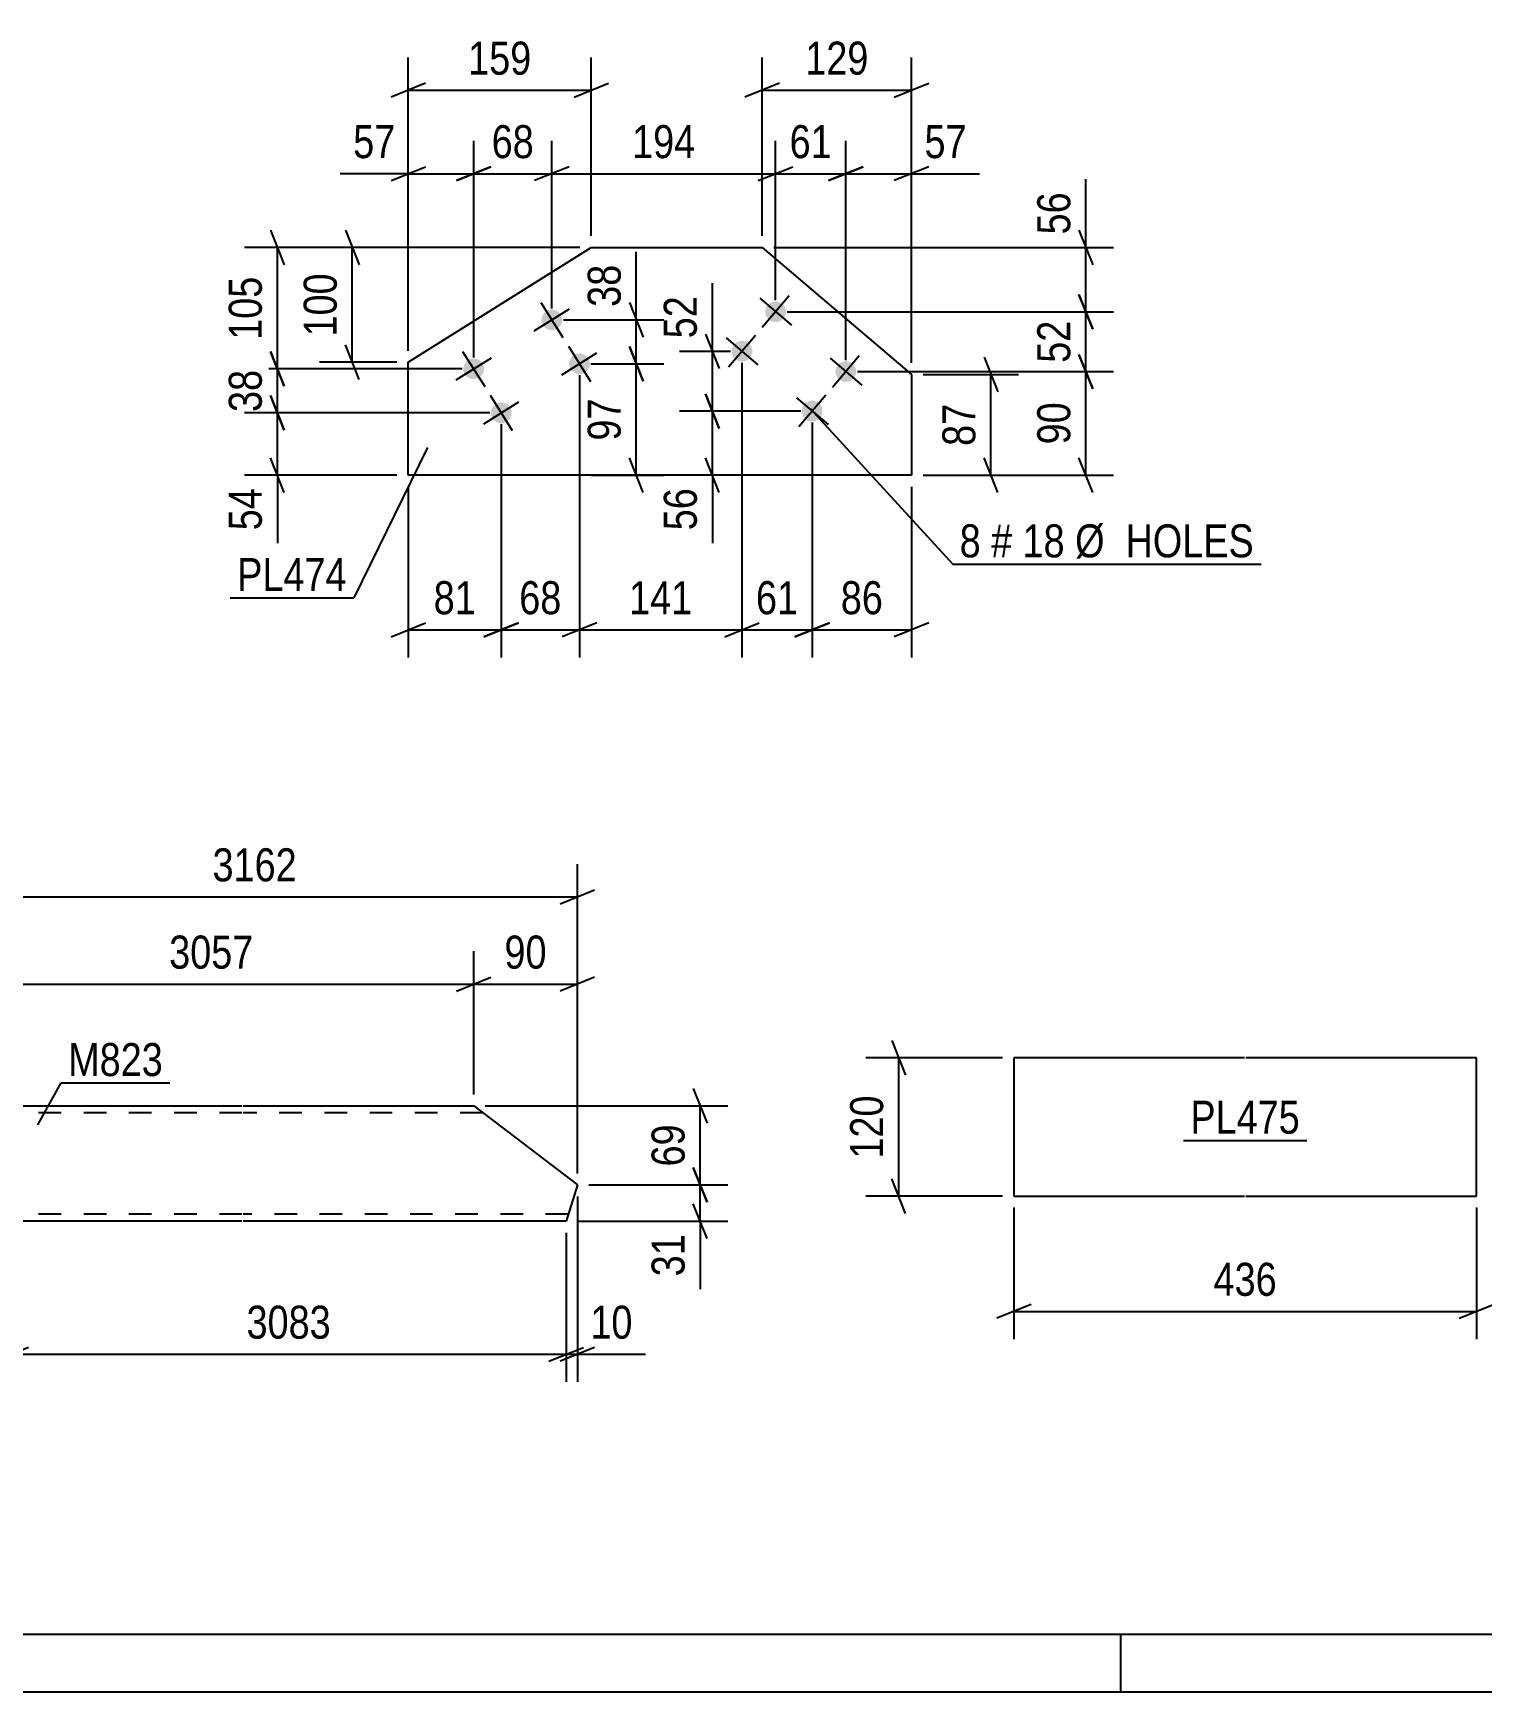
# Model space of a CAD drawing. Header units: millimetres. Extents: x 0 to 420, y 0 to 297.
# Drawn here: x 115.7 to 241.3, y 0 to 143.9 of the extents above; entities that cross this region are included whole.
import ezdxf

# ---------------------------------------------------------------- set-up
doc = ezdxf.new("R2010")
doc.units = ezdxf.units.MM
doc.linetypes.add('DXK_LINE_DOT2', pattern=[3.9198, 1.9599, -1.9599])
doc.styles.add('Arial Narrow', font='ARIALN.TTF', dxfattribs={"height": 0.2})

# ---------------------------------------------------------------- blocks, each defined once
blk = doc.blocks.new('Unknown-761523275-1113')
at = {"color": 5, "linetype": 'Continuous'}
for p, q in [((5, 5), (415, 5)), ((210, 0), (210, 5)), ((0, 0), (420, 0))]:
    blk.add_line(p, q, dxfattribs=at)
blk = doc.blocks.new('Part-761523275-16803 - 16802')
at = {"color": 2, "linetype": 'Continuous'}
for p, q in [((106.88, 46.06), (108.36, 50.82)), ((108.36, 50.82), (133.76, 50.82)), ((133.86, 50.82), (153.86, 50.82)), ((153.86, 50.82), (162.85, 43.97)), ((113.76, 40.82), (106.88, 46.06)), ((162.85, 43.97), (161.87, 40.82)), ((133.76, 40.82), (113.76, 40.82)), ((161.87, 40.82), (133.86, 40.82))]:
    blk.add_line(p, q, dxfattribs=at)
at = {"color": 7, "linetype": 'DXK_LINE_DOT2'}
for p, q in [((133.76, 50.22), (108.18, 50.22)), ((154.64, 50.22), (133.86, 50.22)), ((113.76, 40.82), (112.74, 41.6)), ((133.76, 41.42), (112.97, 41.42)), ((162.06, 41.42), (133.86, 41.42))]:
    blk.add_line(p, q, dxfattribs=at)
blk = doc.blocks.new('Part-761523275-10874 - 10873')
at = {"color": 2, "linetype": 'Continuous'}
for p, q in [((220.72, 55), (200.72, 55)), ((200.72, 55), (200.72, 43)), ((240.82, 55), (220.82, 55)), ((240.82, 43), (240.82, 55)), ((200.72, 43), (220.72, 43)), ((220.82, 43), (240.82, 43))]:
    blk.add_line(p, q, dxfattribs=at)
blk = doc.blocks.new('Part-761523275-11021 - 11020')
at = {"color": 2, "linetype": 'Continuous'}
for p, q in [((148.19, 115.32), (164.06, 125.28)), ((164.06, 125.28), (178.89, 125.28)), ((178.89, 125.28), (191.83, 114.26)), ((148.19, 105.53), (148.19, 115.32)), ((191.83, 114.26), (191.83, 105.53)), ((191.83, 105.53), (148.19, 105.53))]:
    blk.add_line(p, q, dxfattribs=at)
blk = doc.blocks.new('Bolt-761523275-11022 - 11020')
at = {"linetype": 'Continuous'}
for points in [[(180.73, 119.12, -1), (179.36, 120.28, -1)], [(177.81, 115.69, -1), (176.44, 116.86, -1)], [(186.82, 113.93, -1), (185.45, 115.1, -1)], [(183.9, 110.5, -1), (182.53, 111.67, -1)]]:
    blk.add_hatch(color=1, dxfattribs=at).paths.add_polyline_path(points)
at = {"color": 1, "linetype": 'Continuous'}
for p, q in [((178.67, 120.87), (181.41, 118.53)), ((181.21, 121.07), (178.88, 118.33)), ((175.76, 117.44), (178.5, 115.11)), ((178.29, 117.64), (175.96, 114.9)), ((184.77, 115.68), (187.51, 113.35)), ((187.3, 115.88), (184.97, 113.14)), ((181.85, 112.25), (184.59, 109.92)), ((184.39, 112.46), (182.05, 109.72))]:
    blk.add_line(p, q, dxfattribs=at)
blk = doc.blocks.new('Bolt-761523275-11023 - 11020')
at = {"linetype": 'Continuous'}
for points in [[(161.4, 119.48, -1), (159.87, 118.52, -1)], [(154.62, 115.23, -1), (153.1, 114.27, -1)], [(163.79, 115.67, -1), (162.27, 114.71, -1)], [(157.02, 111.41, -1), (155.49, 110.46, -1)]]:
    blk.add_hatch(color=1, dxfattribs=at).paths.add_polyline_path(points)
at = {"color": 1, "linetype": 'Continuous'}
for p, q in [((159.11, 118.04), (162.16, 119.96)), ((159.68, 120.52), (161.59, 117.48)), ((162.07, 116.71), (163.99, 113.66)), ((152.34, 113.79), (155.39, 115.7)), ((152.9, 116.27), (154.82, 113.22)), ((161.5, 114.23), (164.55, 116.15)), ((155.3, 112.46), (157.21, 109.41)), ((154.73, 109.98), (157.78, 111.89))]:
    blk.add_line(p, q, dxfattribs=at)
blk = doc.blocks.new('StraightDimension-761523275-16817 - 16802')
at = {"color": 7, "linetype": 'Continuous'}
for p, q in [((106.88, 47.06), (106.88, 71.8)), ((162.85, 44.97), (162.85, 71.8)), ((108.38, 69.55), (105.38, 68.35)), ((161.35, 68.35), (164.35, 69.55)), ((106.88, 68.95), (162.85, 68.95))]:
    blk.add_line(p, q, dxfattribs=at)
at = {"color": 0}
blk.add_wipeout([(139.12, 69.7), (139.12, 73.9), (130.61, 73.9), (130.61, 69.7)], dxfattribs=at)
at = {"color": 3, "style": 'Arial Narrow'}
blk.add_text('3162', height=2.863, dxfattribs=at).set_placement((131.21, 70.3))
blk = doc.blocks.new('StraightDimension-761523275-16928 - 16802')
at = {"color": 7, "linetype": 'Continuous'}
for p, q in [((113.76, 39.82), (113.76, 26.88)), ((161.87, 39.82), (161.87, 26.88)), ((115.26, 29.88), (112.26, 28.68)), ((113.76, 29.28), (161.87, 29.28)), ((160.37, 28.68), (163.37, 29.88))]:
    blk.add_line(p, q, dxfattribs=at)
at = {"color": 0}
blk.add_wipeout([(142.07, 30.03), (142.07, 34.23), (133.56, 34.23), (133.56, 30.03)], dxfattribs=at)
at = {"color": 3, "style": 'Arial Narrow'}
blk.add_text('3083', height=2.863, dxfattribs=at).set_placement((134.16, 30.63))
blk = doc.blocks.new('StraightDimension-761523275-17088 - 16802')
at = {"color": 7, "linetype": 'Continuous'}
for p, q in [((172.9, 45.47), (174.1, 42.47)), ((163.85, 43.97), (175.9, 43.97)), ((173.5, 40.82), (173.5, 43.97)), ((174.1, 39.32), (172.9, 42.32)), ((162.87, 40.82), (175.9, 40.82)), ((173.5, 40.82), (173.5, 34.92)), ((173.5, 40.82), (173.5, 34.92))]:
    blk.add_line(p, q, dxfattribs=at)
at = {"color": 0}
blk.add_wipeout([(172.75, 40.3), (168.55, 40.3), (168.55, 35.44), (172.75, 35.44)], dxfattribs=at)
at = {"color": 3, "style": 'Arial Narrow'}
blk.add_text('31', height=2.863, rotation=90.0002, dxfattribs=at).set_placement((172.15, 36.04))
blk = doc.blocks.new('StraightDimension-761523275-16849 - 16802')
at = {"color": 7, "linetype": 'Continuous'}
for p, q in [((153.86, 51.82), (153.86, 64.23)), ((162.85, 44.97), (162.85, 64.23)), ((152.36, 60.78), (155.36, 61.98)), ((164.35, 61.98), (161.35, 60.78)), ((153.86, 61.38), (162.85, 61.38))]:
    blk.add_line(p, q, dxfattribs=at)
at = {"color": 0}
blk.add_wipeout([(160.78, 62.13), (160.78, 66.33), (155.93, 66.33), (155.93, 62.13)], dxfattribs=at)
at = {"color": 3, "style": 'Arial Narrow'}
blk.add_text('90', height=2.863, dxfattribs=at).set_placement((156.53, 62.73))
blk = doc.blocks.new('StraightDimension-761523275-16927 - 16802')
at = {"color": 7, "linetype": 'Continuous'}
for p, q in [((162.85, 42.97), (162.85, 26.88)), ((161.87, 39.82), (161.87, 26.88)), ((160.37, 28.68), (163.37, 29.88)), ((164.35, 29.88), (161.35, 28.68)), ((161.87, 29.28), (162.85, 29.28)), ((162.85, 29.28), (168.76, 29.28)), ((162.85, 29.28), (168.76, 29.28))]:
    blk.add_line(p, q, dxfattribs=at)
at = {"color": 0}
blk.add_wipeout([(168.23, 30.03), (168.23, 34.23), (163.38, 34.23), (163.38, 30.03)], dxfattribs=at)
at = {"color": 3, "style": 'Arial Narrow'}
blk.add_text('10', height=2.863, dxfattribs=at).set_placement((163.98, 30.63))
blk = doc.blocks.new('StraightDimension-761523275-16850 - 16802')
at = {"color": 7, "linetype": 'Continuous'}
for p, q in [((108.36, 51.82), (108.36, 64.23)), ((153.86, 51.82), (153.86, 64.23)), ((109.86, 61.98), (106.86, 60.78)), ((152.36, 60.78), (155.36, 61.98)), ((108.36, 61.38), (153.86, 61.38))]:
    blk.add_line(p, q, dxfattribs=at)
at = {"color": 0}
blk.add_wipeout([(135.37, 62.13), (135.37, 66.33), (126.85, 66.33), (126.85, 62.13)], dxfattribs=at)
at = {"color": 3, "style": 'Arial Narrow'}
blk.add_text('3057', height=2.863, dxfattribs=at).set_placement((127.45, 62.73))
blk = doc.blocks.new('StraightDimension-761523275-17087 - 16802')
at = {"color": 7, "linetype": 'Continuous'}
for p, q in [((172.9, 52.32), (174.1, 49.32)), ((154.86, 50.82), (175.9, 50.82)), ((173.5, 43.97), (173.5, 50.82)), ((174.1, 42.47), (172.9, 45.47)), ((163.85, 43.97), (175.9, 43.97))]:
    blk.add_line(p, q, dxfattribs=at)
at = {"color": 0}
blk.add_wipeout([(172.75, 49.82), (168.55, 49.82), (168.55, 44.97), (172.75, 44.97)], dxfattribs=at)
at = {"color": 3, "style": 'Arial Narrow'}
blk.add_text('69', height=2.863, rotation=90.0002, dxfattribs=at).set_placement((172.15, 45.57))
blk = doc.blocks.new('StraightDimension-761523275-11302 - 10873')
at = {"color": 7, "linetype": 'Continuous'}
for p, q in [((190.12, 56.5), (191.32, 53.5)), ((199.72, 55), (187.87, 55)), ((190.72, 43), (190.72, 55)), ((191.32, 41.5), (190.12, 44.5)), ((199.72, 43), (187.87, 43))]:
    blk.add_line(p, q, dxfattribs=at)
at = {"color": 0}
blk.add_wipeout([(189.97, 52.34), (185.77, 52.34), (185.77, 45.65), (189.97, 45.65)], dxfattribs=at)
at = {"color": 3, "style": 'Arial Narrow'}
blk.add_text('120', height=2.863, rotation=90.0002, dxfattribs=at).set_placement((189.37, 46.25))
blk = doc.blocks.new('StraightDimension-761523275-11306 - 10873')
at = {"color": 7, "linetype": 'Continuous'}
for p, q in [((200.72, 42), (200.72, 30.6)), ((240.82, 42), (240.82, 30.6)), ((202.22, 33.6), (199.22, 32.4)), ((239.32, 32.4), (242.32, 33.6)), ((200.72, 33), (240.82, 33))]:
    blk.add_line(p, q, dxfattribs=at)
at = {"color": 0}
blk.add_wipeout([(224.11, 33.75), (224.11, 37.95), (217.43, 37.95), (217.43, 33.75)], dxfattribs=at)
at = {"color": 3, "style": 'Arial Narrow'}
blk.add_text('436', height=2.863, dxfattribs=at).set_placement((218.03, 34.35))
blk = doc.blocks.new('StraightDimension-761523275-16237 - 11020')
at = {"color": 7, "linetype": 'Continuous'}
for p, q in [((167.36, 116.69), (168.56, 113.69)), ((164.03, 115.19), (170.36, 115.19)), ((167.96, 105.53), (167.96, 115.19)), ((168.56, 104.03), (167.36, 107.03)), ((164.03, 105.53), (170.36, 105.53))]:
    blk.add_line(p, q, dxfattribs=at)
at = {"color": 0}
blk.add_wipeout([(167.21, 112.79), (163.01, 112.79), (163.01, 107.93), (167.21, 107.93)], dxfattribs=at)
at = {"color": 3, "style": 'Arial Narrow'}
blk.add_text('97', height=2.863, rotation=90.0002, dxfattribs=at).set_placement((166.61, 108.53))
blk = doc.blocks.new('StraightDimension-761523275-16038 - 11020')
at = {"color": 7, "linetype": 'Continuous'}
for p, q in [((160.64, 120), (160.64, 134.53)), ((180.04, 120.7), (180.04, 134.53)), ((162.14, 132.28), (159.14, 131.08)), ((160.64, 131.68), (180.04, 131.68)), ((178.54, 131.08), (181.54, 132.28))]:
    blk.add_line(p, q, dxfattribs=at)
at = {"color": 0}
blk.add_wipeout([(173.68, 132.43), (173.68, 136.63), (167, 136.63), (167, 132.43)], dxfattribs=at)
at = {"color": 3, "style": 'Arial Narrow'}
blk.add_text('194', height=2.863, dxfattribs=at).set_placement((167.6, 133.03))
blk = doc.blocks.new('StraightDimension-761523275-16193 - 11020')
at = {"color": 7, "linetype": 'Continuous'}
for p, q in [((206.95, 125.28), (206.95, 131.19)), ((206.95, 125.28), (206.95, 131.19)), ((206.35, 126.78), (207.55, 123.78)), ((179.89, 125.28), (209.35, 125.28)), ((206.95, 119.7), (206.95, 125.28)), ((207.55, 118.2), (206.35, 121.2)), ((181.04, 119.7), (209.35, 119.7))]:
    blk.add_line(p, q, dxfattribs=at)
at = {"color": 0}
blk.add_wipeout([(206.2, 130.66), (202, 130.66), (202, 125.81), (206.2, 125.81)], dxfattribs=at)
at = {"color": 3, "style": 'Arial Narrow'}
blk.add_text('56', height=2.863, rotation=90.0002, dxfattribs=at).set_placement((205.6, 126.41))
blk = doc.blocks.new('StraightDimension-761523275-16089 - 11020')
at = {"color": 7, "linetype": 'Continuous'}
for p, q in [((148.19, 116.32), (148.19, 141.77)), ((164.06, 126.28), (164.06, 141.77)), ((149.69, 139.52), (146.69, 138.32)), ((148.19, 138.92), (164.06, 138.92)), ((162.56, 138.32), (165.56, 139.52))]:
    blk.add_line(p, q, dxfattribs=at)
at = {"color": 0}
blk.add_wipeout([(159.47, 139.67), (159.47, 143.87), (152.78, 143.87), (152.78, 139.67)], dxfattribs=at)
at = {"color": 3, "style": 'Arial Narrow'}
blk.add_text('159', height=2.863, dxfattribs=at).set_placement((153.38, 140.27))
blk = doc.blocks.new('StraightDimension-761523275-16194 - 11020')
at = {"color": 7, "linetype": 'Continuous'}
for p, q in [((206.35, 121.2), (207.55, 118.2)), ((181.04, 119.7), (209.35, 119.7)), ((206.95, 114.51), (206.95, 119.7)), ((207.55, 113.01), (206.35, 116.01)), ((187.14, 114.51), (209.35, 114.51))]:
    blk.add_line(p, q, dxfattribs=at)
at = {"color": 0}
blk.add_wipeout([(206.2, 119.54), (202, 119.54), (202, 114.68), (206.2, 114.68)], dxfattribs=at)
at = {"color": 3, "style": 'Arial Narrow'}
blk.add_text('52', height=2.863, rotation=90.0002, dxfattribs=at).set_placement((205.6, 115.28))
blk = doc.blocks.new('StraightDimension-761523275-16130 - 11020')
at = {"color": 7, "linetype": 'Continuous'}
for p, q in [((183.22, 110.09), (183.22, 89.72)), ((191.83, 104.53), (191.83, 89.72)), ((181.72, 91.52), (184.72, 92.72)), ((183.22, 92.12), (191.83, 92.12)), ((193.33, 92.72), (190.33, 91.52))]:
    blk.add_line(p, q, dxfattribs=at)
at = {"color": 0}
blk.add_wipeout([(189.95, 92.87), (189.95, 97.07), (185.1, 97.07), (185.1, 92.87)], dxfattribs=at)
at = {"color": 3, "style": 'Arial Narrow'}
blk.add_text('86', height=2.863, dxfattribs=at).set_placement((185.7, 93.47))
blk = doc.blocks.new('StraightDimension-761523275-16036 - 11020')
at = {"color": 7, "linetype": 'Continuous'}
for p, q in [((186.14, 115.51), (186.14, 134.53)), ((191.83, 115.26), (191.83, 134.53)), ((184.64, 131.08), (187.64, 132.28)), ((186.14, 131.68), (191.83, 131.68)), ((193.33, 132.28), (190.33, 131.08)), ((191.83, 131.68), (197.74, 131.68)), ((191.83, 131.68), (197.74, 131.68))]:
    blk.add_line(p, q, dxfattribs=at)
at = {"color": 0}
blk.add_wipeout([(197.21, 132.43), (197.21, 136.63), (192.36, 136.63), (192.36, 132.43)], dxfattribs=at)
at = {"color": 3, "style": 'Arial Narrow'}
blk.add_text('57', height=2.863, dxfattribs=at).set_placement((192.96, 133.03))
blk = doc.blocks.new('StraightDimension-761523275-16037 - 11020')
at = {"color": 7, "linetype": 'Continuous'}
for p, q in [((180.04, 120.7), (180.04, 134.53)), ((186.14, 115.51), (186.14, 134.53)), ((178.54, 131.08), (181.54, 132.28)), ((180.04, 131.68), (186.14, 131.68)), ((187.64, 132.28), (184.64, 131.08))]:
    blk.add_line(p, q, dxfattribs=at)
at = {"color": 0}
blk.add_wipeout([(185.52, 132.43), (185.52, 136.63), (180.66, 136.63), (180.66, 132.43)], dxfattribs=at)
at = {"color": 3, "style": 'Arial Narrow'}
blk.add_text('61', height=2.863, dxfattribs=at).set_placement((181.26, 133.03))
blk = doc.blocks.new('StraightDimension-761523275-16039 - 11020')
at = {"color": 7, "linetype": 'Continuous'}
for p, q in [((153.86, 115.75), (153.86, 134.53)), ((160.64, 120), (160.64, 134.53)), ((152.36, 131.08), (155.36, 132.28)), ((153.86, 131.68), (160.64, 131.68)), ((162.14, 132.28), (159.14, 131.08))]:
    blk.add_line(p, q, dxfattribs=at)
at = {"color": 0}
blk.add_wipeout([(159.68, 132.43), (159.68, 136.63), (154.82, 136.63), (154.82, 132.43)], dxfattribs=at)
at = {"color": 3, "style": 'Arial Narrow'}
blk.add_text('68', height=2.863, dxfattribs=at).set_placement((155.42, 133.03))
blk = doc.blocks.new('StraightDimension-761523275-16040 - 11020')
at = {"color": 7, "linetype": 'Continuous'}
for p, q in [((148.19, 116.32), (148.19, 134.53)), ((153.86, 115.75), (153.86, 134.53)), ((148.19, 131.68), (142.28, 131.68)), ((148.19, 131.68), (142.28, 131.68)), ((146.69, 131.08), (149.69, 132.28)), ((148.19, 131.68), (153.86, 131.68)), ((155.36, 132.28), (152.36, 131.08))]:
    blk.add_line(p, q, dxfattribs=at)
at = {"color": 0}
blk.add_wipeout([(147.66, 132.43), (147.66, 136.63), (142.81, 136.63), (142.81, 132.43)], dxfattribs=at)
at = {"color": 3, "style": 'Arial Narrow'}
blk.add_text('57', height=2.863, dxfattribs=at).set_placement((143.41, 133.03))
blk = doc.blocks.new('StraightDimension-761523275-16087 - 11020')
at = {"color": 7, "linetype": 'Continuous'}
for p, q in [((178.89, 126.28), (178.89, 141.77)), ((191.83, 115.26), (191.83, 141.77)), ((180.39, 139.52), (177.39, 138.32)), ((178.89, 138.92), (191.83, 138.92)), ((190.33, 138.32), (193.33, 139.52))]:
    blk.add_line(p, q, dxfattribs=at)
at = {"color": 0}
blk.add_wipeout([(188.7, 139.67), (188.7, 143.87), (182.02, 143.87), (182.02, 139.67)], dxfattribs=at)
at = {"color": 3, "style": 'Arial Narrow'}
blk.add_text('129', height=2.863, dxfattribs=at).set_placement((182.62, 140.27))
blk = doc.blocks.new('StraightDimension-761523275-16195 - 11020')
at = {"color": 7, "linetype": 'Continuous'}
for p, q in [((206.35, 116.01), (207.55, 113.01)), ((187.14, 114.51), (209.35, 114.51)), ((206.95, 105.53), (206.95, 114.51)), ((207.55, 104.03), (206.35, 107.03)), ((192.83, 105.53), (209.35, 105.53))]:
    blk.add_line(p, q, dxfattribs=at)
at = {"color": 0}
blk.add_wipeout([(206.2, 112.45), (202, 112.45), (202, 107.6), (206.2, 107.6)], dxfattribs=at)
at = {"color": 3, "style": 'Arial Narrow'}
blk.add_text('90', height=2.863, rotation=90.0002, dxfattribs=at).set_placement((205.6, 108.2))
blk = doc.blocks.new('StraightDimension-761523275-16131 - 11020')
at = {"color": 7, "linetype": 'Continuous'}
for p, q in [((177.13, 115.27), (177.13, 89.72)), ((183.22, 110.09), (183.22, 89.72)), ((175.63, 91.52), (178.63, 92.72)), ((177.13, 92.12), (183.22, 92.12)), ((184.72, 92.72), (181.72, 91.52))]:
    blk.add_line(p, q, dxfattribs=at)
at = {"color": 0}
blk.add_wipeout([(182.6, 92.87), (182.6, 97.07), (177.74, 97.07), (177.74, 92.87)], dxfattribs=at)
at = {"color": 3, "style": 'Arial Narrow'}
blk.add_text('61', height=2.863, dxfattribs=at).set_placement((178.34, 93.47))
blk = doc.blocks.new('StraightDimension-761523275-16260 - 11020')
at = {"color": 7, "linetype": 'Continuous'}
for p, q in [((174.56, 116.27), (174.56, 122.18)), ((174.56, 116.27), (174.56, 122.18)), ((173.96, 117.77), (175.16, 114.77)), ((176.13, 116.27), (171.71, 116.27)), ((174.56, 111.09), (174.56, 116.27)), ((175.16, 109.59), (173.96, 112.59)), ((182.22, 111.09), (171.71, 111.09))]:
    blk.add_line(p, q, dxfattribs=at)
at = {"color": 0}
blk.add_wipeout([(173.81, 121.65), (169.61, 121.65), (169.61, 116.8), (173.81, 116.8)], dxfattribs=at)
at = {"color": 3, "style": 'Arial Narrow'}
blk.add_text('52', height=2.863, rotation=90.0002, dxfattribs=at).set_placement((173.21, 117.4))
blk = doc.blocks.new('StraightDimension-761523275-16132 - 11020')
at = {"color": 7, "linetype": 'Continuous'}
for p, q in [((177.13, 115.27), (177.13, 89.72)), ((163.03, 114.19), (163.03, 89.72)), ((164.53, 92.72), (161.53, 91.52)), ((163.03, 92.12), (177.13, 92.12)), ((175.63, 91.52), (178.63, 92.72))]:
    blk.add_line(p, q, dxfattribs=at)
at = {"color": 0}
blk.add_wipeout([(173.42, 92.87), (173.42, 97.07), (166.74, 97.07), (166.74, 92.87)], dxfattribs=at)
at = {"color": 3, "style": 'Arial Narrow'}
blk.add_text('141', height=2.863, dxfattribs=at).set_placement((167.34, 93.47))
blk = doc.blocks.new('StraightDimension-761523275-16261 - 11020')
at = {"color": 7, "linetype": 'Continuous'}
for p, q in [((173.96, 112.59), (175.16, 109.59)), ((182.22, 111.09), (171.71, 111.09)), ((174.56, 105.53), (174.56, 111.09)), ((175.16, 104.03), (173.96, 107.03)), ((182.22, 105.53), (171.71, 105.53)), ((174.56, 105.53), (174.56, 99.63)), ((174.56, 105.53), (174.56, 99.63))]:
    blk.add_line(p, q, dxfattribs=at)
at = {"color": 0}
blk.add_wipeout([(173.81, 105.01), (169.61, 105.01), (169.61, 100.15), (173.81, 100.15)], dxfattribs=at)
at = {"color": 3, "style": 'Arial Narrow'}
blk.add_text('56', height=2.863, rotation=90.0002, dxfattribs=at).set_placement((173.21, 100.75))
blk = doc.blocks.new('StraightDimension-761523275-16133 - 11020')
at = {"color": 7, "linetype": 'Continuous'}
for p, q in [((163.03, 114.19), (163.03, 89.72)), ((156.25, 109.94), (156.25, 89.72)), ((154.75, 91.52), (157.75, 92.72)), ((156.25, 92.12), (163.03, 92.12)), ((164.53, 92.72), (161.53, 91.52))]:
    blk.add_line(p, q, dxfattribs=at)
at = {"color": 0}
blk.add_wipeout([(162.07, 92.87), (162.07, 97.07), (157.21, 97.07), (157.21, 92.87)], dxfattribs=at)
at = {"color": 3, "style": 'Arial Narrow'}
blk.add_text('68', height=2.863, dxfattribs=at).set_placement((157.81, 93.47))
blk = doc.blocks.new('StraightDimension-761523275-16134 - 11020')
at = {"color": 7, "linetype": 'Continuous'}
for p, q in [((156.25, 109.94), (156.25, 89.72)), ((148.19, 104.53), (148.19, 89.72)), ((146.69, 91.52), (149.69, 92.72)), ((148.19, 92.12), (156.25, 92.12)), ((157.75, 92.72), (154.75, 91.52))]:
    blk.add_line(p, q, dxfattribs=at)
at = {"color": 0}
blk.add_wipeout([(154.65, 92.87), (154.65, 97.07), (149.79, 97.07), (149.79, 92.87)], dxfattribs=at)
at = {"color": 3, "style": 'Arial Narrow'}
blk.add_text('81', height=2.863, dxfattribs=at).set_placement((150.39, 93.47))
blk = doc.blocks.new('StraightDimension-761523275-16167 - 11020')
at = {"color": 7, "linetype": 'Continuous'}
for p, q in [((136.23, 126.78), (137.43, 123.78)), ((163.06, 125.28), (133.98, 125.28)), ((136.83, 114.75), (136.83, 125.28)), ((137.43, 113.25), (136.23, 116.25)), ((152.86, 114.75), (133.98, 114.75))]:
    blk.add_line(p, q, dxfattribs=at)
at = {"color": 0}
blk.add_wipeout([(136.08, 123.36), (131.88, 123.36), (131.88, 116.67), (136.08, 116.67)], dxfattribs=at)
at = {"color": 3, "style": 'Arial Narrow'}
blk.add_text('105', height=2.863, rotation=90.0002, dxfattribs=at).set_placement((135.48, 117.27))
blk = doc.blocks.new('StraightDimension-761523275-16168 - 11020')
at = {"color": 7, "linetype": 'Continuous'}
for p, q in [((136.23, 116.25), (137.43, 113.25)), ((152.86, 114.75), (133.98, 114.75)), ((136.83, 110.94), (136.83, 114.75)), ((137.43, 109.44), (136.23, 112.44)), ((155.25, 110.94), (133.98, 110.94))]:
    blk.add_line(p, q, dxfattribs=at)
at = {"color": 0}
blk.add_wipeout([(136.08, 115.27), (131.88, 115.27), (131.88, 110.41), (136.08, 110.41)], dxfattribs=at)
at = {"color": 3, "style": 'Arial Narrow'}
blk.add_text('38', height=2.863, rotation=90.0002, dxfattribs=at).set_placement((135.48, 111.01))
blk = doc.blocks.new('StraightDimension-761523275-16169 - 11020')
at = {"color": 7, "linetype": 'Continuous'}
for p, q in [((136.23, 112.44), (137.43, 109.44)), ((155.25, 110.94), (133.98, 110.94)), ((136.83, 105.53), (136.83, 110.94)), ((137.43, 104.03), (136.23, 107.03)), ((147.19, 105.53), (133.98, 105.53)), ((136.83, 105.53), (136.83, 99.63)), ((136.83, 105.53), (136.83, 99.63))]:
    blk.add_line(p, q, dxfattribs=at)
at = {"color": 0}
blk.add_wipeout([(136.08, 105.01), (131.88, 105.01), (131.88, 100.15), (136.08, 100.15)], dxfattribs=at)
at = {"color": 3, "style": 'Arial Narrow'}
blk.add_text('54', height=2.863, rotation=90.0002, dxfattribs=at).set_placement((135.48, 100.75))
blk = doc.blocks.new('StraightDimension-761523275-16217 - 11020')
at = {"color": 7, "linetype": 'Continuous'}
for p, q in [((198.12, 115.76), (199.32, 112.76)), ((192.83, 114.26), (201.12, 114.26)), ((198.72, 105.53), (198.72, 114.26)), ((199.32, 104.03), (198.12, 107.03)), ((192.83, 105.53), (201.12, 105.53))]:
    blk.add_line(p, q, dxfattribs=at)
at = {"color": 0}
blk.add_wipeout([(197.97, 112.33), (193.77, 112.33), (193.77, 107.47), (197.97, 107.47)], dxfattribs=at)
at = {"color": 3, "style": 'Arial Narrow'}
blk.add_text('87', height=2.863, rotation=90.0002, dxfattribs=at).set_placement((197.37, 108.07))
blk = doc.blocks.new('StraightDimension-761523275-16225 - 11020')
at = {"color": 7, "linetype": 'Continuous'}
for p, q in [((142.73, 126.78), (143.93, 123.78)), ((163.06, 125.28), (140.48, 125.28)), ((143.33, 115.32), (143.33, 125.28)), ((143.93, 113.82), (142.73, 116.82)), ((147.19, 115.32), (140.48, 115.32))]:
    blk.add_line(p, q, dxfattribs=at)
at = {"color": 0}
blk.add_wipeout([(142.58, 123.64), (138.38, 123.64), (138.38, 116.96), (142.58, 116.96)], dxfattribs=at)
at = {"color": 3, "style": 'Arial Narrow'}
blk.add_text('100', height=2.863, rotation=90.0002, dxfattribs=at).set_placement((141.98, 117.56))
blk = doc.blocks.new('StraightDimension-761523275-16236 - 11020')
at = {"color": 7, "linetype": 'Continuous'}
for p, q in [((167.96, 119), (167.96, 124.91)), ((167.96, 119), (167.96, 124.91)), ((167.36, 120.5), (168.56, 117.5)), ((161.64, 119), (170.36, 119)), ((167.96, 115.19), (167.96, 119)), ((168.56, 113.69), (167.36, 116.69)), ((164.03, 115.19), (170.36, 115.19))]:
    blk.add_line(p, q, dxfattribs=at)
at = {"color": 0}
blk.add_wipeout([(167.21, 124.38), (163.01, 124.38), (163.01, 119.53), (167.21, 119.53)], dxfattribs=at)
at = {"color": 3, "style": 'Arial Narrow'}
blk.add_text('38', height=2.863, rotation=90.0002, dxfattribs=at).set_placement((166.61, 120.13))
blk = doc.blocks.new('Mark-761523275-17171 - 16802')
at = {"color": 0}
blk.add_wipeout([(126.91, 53.41), (126.91, 56.41), (118.69, 56.41), (118.69, 53.41)], dxfattribs=at)
blk.add_wipeout([(126.91, 53.41), (126.91, 56.41), (118.69, 56.41), (118.69, 53.41)], dxfattribs=at)
at = {"color": 30, "linetype": 'Continuous'}
for p, q in [((116.05, 49.19), (118.09, 52.81)), ((118.09, 52.81), (127.51, 52.81))]:
    blk.add_line(p, q, dxfattribs=at)
at = {"color": 3, "style": 'Arial Narrow'}
blk.add_text('M823', height=2.863, dxfattribs=at).set_placement((118.69, 53.41))
blk = doc.blocks.new('Mark-761523275-12046 - 10873')
at = {"color": 0}
blk.add_wipeout([(225.52, 48.41), (225.52, 51.41), (216.02, 51.41), (216.02, 48.41)], dxfattribs=at)
blk.add_wipeout([(225.52, 48.41), (225.52, 51.41), (216.02, 51.41), (216.02, 48.41)], dxfattribs=at)
at = {"color": 30, "linetype": 'Continuous'}
blk.add_line((215.42, 47.81), (226.12, 47.81), dxfattribs=at)
at = {"color": 3, "style": 'Arial Narrow'}
blk.add_text('PL475', height=2.863, dxfattribs=at).set_placement((216.02, 48.41))
blk = doc.blocks.new('MarkSet-761523275-16025 - 11020')
at = {"color": 0}
for points in [[(197.83, 98.4), (197.83, 101.4), (196.01, 101.4), (196.01, 98.4)], [(200.56, 98.4), (200.56, 101.4), (198.73, 101.4), (198.73, 98.4)], [(205.12, 98.4), (205.12, 101.4), (201.46, 101.4), (201.46, 98.4)], [(221.55, 98.4), (221.55, 101.4), (206.02, 101.4), (206.02, 98.4)]]:
    blk.add_wipeout(points, dxfattribs=at)
for points in [[(197.83, 98.4), (197.83, 101.4), (196.01, 101.4), (196.01, 98.4)], [(200.56, 98.4), (200.56, 101.4), (198.73, 101.4), (198.73, 98.4)], [(205.12, 98.4), (205.12, 101.4), (201.46, 101.4), (201.46, 98.4)], [(221.55, 98.4), (221.55, 101.4), (206.02, 101.4), (206.02, 98.4)]]:
    blk.add_wipeout(points, dxfattribs=at)
at = {"color": 7, "linetype": 'Continuous'}
for p, q in [((183.04, 111.3), (195.41, 97.8)), ((195.41, 97.8), (222.15, 97.8))]:
    blk.add_line(p, q, dxfattribs=at)
at = {"color": 3, "style": 'Arial Narrow'}
for s, height, p in [('8', 2.86, (196.01, 98.4)), ('#', 2.86, (198.73, 98.4)), ('18', 2.863, (201.46, 98.4)), ('Ø  HOLES', 2.863, (206.02, 98.4))]:
    blk.add_text(s, height=height, dxfattribs=at).set_placement(p)
blk = doc.blocks.new('Mark-761523275-12078 - 11020')
at = {"color": 0}
blk.add_wipeout([(142.85, 95.48), (142.85, 98.48), (133.35, 98.48), (133.35, 95.48)], dxfattribs=at)
blk.add_wipeout([(142.85, 95.48), (142.85, 98.48), (133.35, 98.48), (133.35, 95.48)], dxfattribs=at)
at = {"color": 30, "linetype": 'Continuous'}
for p in [(149.84, 107.94), (132.75, 94.88)]:
    blk.add_line(p, (143.45, 94.88), dxfattribs=at)
at = {"color": 3, "style": 'Arial Narrow'}
blk.add_text('PL474', height=2.863, dxfattribs=at).set_placement((133.35, 95.48))

msp = doc.modelspace()

# ---------------------------------------------------------------- block references
for name in ['Unknown-761523275-1113', 'Part-761523275-11021 - 11020', 'Bolt-761523275-11022 - 11020', 'Bolt-761523275-11023 - 11020', 'Part-761523275-10874 - 10873', 'Part-761523275-16803 - 16802']:
    msp.add_blockref(name, (0, 0))

# ---------------------------------------------------------------- next in the draw order: block references
for name in ['StraightDimension-761523275-16038 - 11020', 'StraightDimension-761523275-16237 - 11020', 'StraightDimension-761523275-16130 - 11020', 'StraightDimension-761523275-16817 - 16802', 'StraightDimension-761523275-11302 - 10873', 'Mark-761523275-12046 - 10873', 'StraightDimension-761523275-16928 - 16802']:
    msp.add_blockref(name, (0, 0))

# ---------------------------------------------------------------- next in the draw order: block references
for name in ['StraightDimension-761523275-16089 - 11020', 'StraightDimension-761523275-16193 - 11020', 'StraightDimension-761523275-17088 - 16802', 'StraightDimension-761523275-11306 - 10873']:
    msp.add_blockref(name, (0, 0))

# ---------------------------------------------------------------- next in the draw order: block references
for name in ['StraightDimension-761523275-16039 - 11020', 'StraightDimension-761523275-16194 - 11020', 'StraightDimension-761523275-16849 - 16802', 'StraightDimension-761523275-16927 - 16802']:
    msp.add_blockref(name, (0, 0))

# ---------------------------------------------------------------- next in the draw order: block references
for name in ['StraightDimension-761523275-16040 - 11020', 'StraightDimension-761523275-16036 - 11020', 'StraightDimension-761523275-16850 - 16802']:
    msp.add_blockref(name, (0, 0))

# ---------------------------------------------------------------- next in the draw order: block references
for name in ['StraightDimension-761523275-16037 - 11020', 'Mark-761523275-17171 - 16802', 'StraightDimension-761523275-17087 - 16802']:
    msp.add_blockref(name, (0, 0))

# ---------------------------------------------------------------- next in the draw order: block references
msp.add_blockref('StraightDimension-761523275-16087 - 11020', (0, 0))

# ---------------------------------------------------------------- next in the draw order: block references
for name in ['StraightDimension-761523275-16131 - 11020', 'StraightDimension-761523275-16195 - 11020']:
    msp.add_blockref(name, (0, 0))

# ---------------------------------------------------------------- next in the draw order: block references
for name in ['StraightDimension-761523275-16260 - 11020', 'StraightDimension-761523275-16217 - 11020']:
    msp.add_blockref(name, (0, 0))

# ---------------------------------------------------------------- next in the draw order: block references
for name in ['StraightDimension-761523275-16132 - 11020', 'MarkSet-761523275-16025 - 11020']:
    msp.add_blockref(name, (0, 0))

# ---------------------------------------------------------------- next in the draw order: block references
for name in ['StraightDimension-761523275-16133 - 11020', 'StraightDimension-761523275-16261 - 11020']:
    msp.add_blockref(name, (0, 0))

# ---------------------------------------------------------------- next in the draw order: block references
for name in ['StraightDimension-761523275-16167 - 11020', 'StraightDimension-761523275-16134 - 11020']:
    msp.add_blockref(name, (0, 0))

# ---------------------------------------------------------------- next in the draw order: block references
msp.add_blockref('StraightDimension-761523275-16168 - 11020', (0, 0))

# ---------------------------------------------------------------- next in the draw order: block references
for name in ['StraightDimension-761523275-16225 - 11020', 'StraightDimension-761523275-16169 - 11020']:
    msp.add_blockref(name, (0, 0))

# ---------------------------------------------------------------- next in the draw order: block references
for name in ['StraightDimension-761523275-16236 - 11020', 'Mark-761523275-12078 - 11020']:
    msp.add_blockref(name, (0, 0))

doc.saveas('drawing.dxf')
